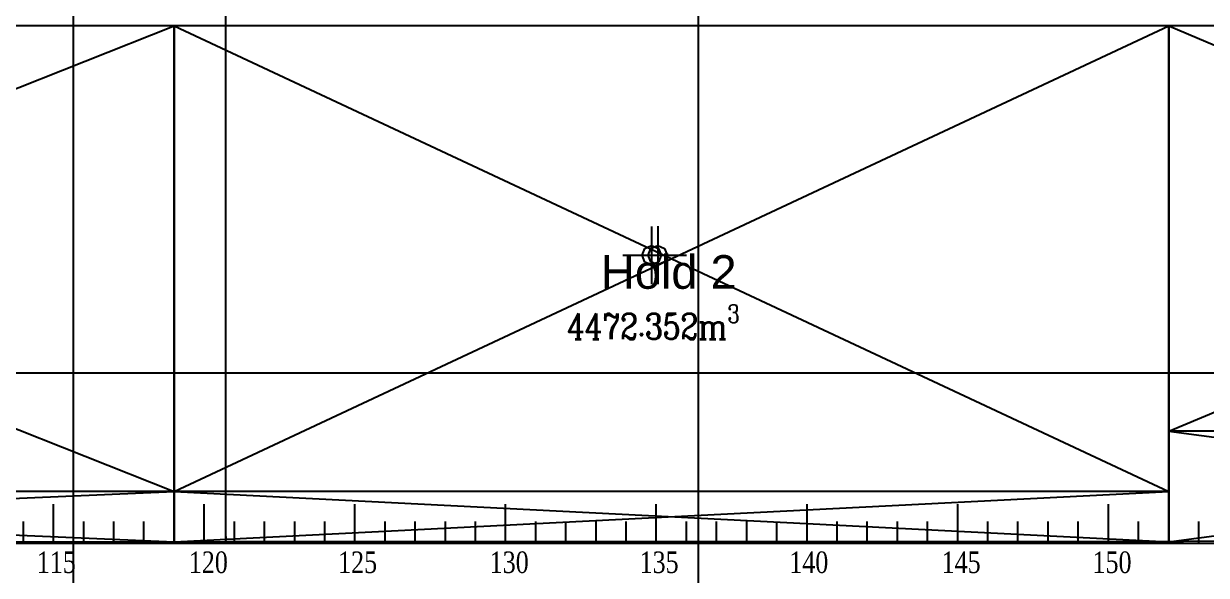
# Model space of a CAD drawing. Header units: millimetres. Extents: x -4 to 3776, y -4 to 4079.
# Drawn here: x 429.4 to 566.7, y 432.7 to 496.7 of the extents above; entities that cross this region are included whole.
import ezdxf
from ezdxf import colors
from ezdxf.entities.mleader import LeaderData, LeaderLine
from ezdxf.math import Vec2, Vec3

# ---------------------------------------------------------------- set-up
doc = ezdxf.new("R2010")
doc.units = ezdxf.units.MM
doc.linetypes.add('ACAD_ISO04W100', pattern=[30, 24, -3, 0, -3])
for name, color, linetype in [('BK_kedu', 255, 'Continuous'), ('DB1', 7, 'Continuous'), ('DB2', 7, 'Continuous'), ('DB3', 7, 'Continuous'), ('EDGE', 7, 'Continuous'), ('FORECASTLE', 7, 'Continuous'), ('HOLD1', 7, 'Continuous'), ('HOLD2', 7, 'Continuous'), ('HOLD3', 7, 'Continuous'), ('ROTATEDREFERENCEFRAME', 7, 'Continuous')]:
    doc.layers.add(name, color=color, linetype=linetype)
doc.layers.add('Sheet$GRID', color=254, linetype='Continuous', true_color=0xbebebe)
doc.layers.add('刻度', color=3, linetype='ACAD_ISO04W100', lineweight=13)
doc.styles.add('ROMANC', font='ROMANC.shx', dxfattribs={"width": 0.8, "bigfont": 'HZDX.shx'})
doc.styles.get("Standard").update_dxf_attribs({"font": 'arial.ttf'})

# ---------------------------------------------------------------- blocks, each defined once
blk = doc.blocks.new('BK_0.7')
at = {"color": 4, "lineweight": 25}
for p, q in [((0, 0), (0, 4.41)), ((17.5, 0), (17.5, 4.5)), ((3.5, 0), (3.5, 2.5)), ((7, 0), (7, 2.5)), ((10.5, 0), (10.5, 2.51)), ((14, 0), (14, 2.5)), ((0, 0), (3.5, 0)), ((3.5, 0), (7, 0)), ((7, 0), (10.5, 0)), ((10.5, 0), (14, 0)), ((14, 0), (17.5, 0))]:
    blk.add_line(p, q, dxfattribs=at)
blk = doc.blocks.new('*U319')
at = {"layer": '刻度', "color": 4, "lineweight": 25}
blk.add_blockref('BK_0.7', (-8.75, -2.25), dxfattribs=at)
blk = doc.blocks.new('*U320')
at = {"layer": '刻度', "color": 0, "linetype": 'ByBlock', "lineweight": -2, "transparency": 16777216}
for p in [(315, 0), (332.5, 0), (350, 0), (367.5, 0), (385, 0), (402.5, 0), (420, 0), (437.5, 0), (455, 0)]:
    blk.add_blockref('*U319', p, dxfattribs=at)

msp = doc.modelspace()

# ---------------------------------------------------------------- linework, layer by layer
at = {"layer": 'DB1', "color": 4}
for p, q in [((562.388, 436.603), (657.986, 449.46)), ((562.388, 449.46), (657.986, 436.46))]:
    msp.add_line(p, q, dxfattribs=at)
for points in [[(674.388, 449.46), (672.479, 449.46), (666.885, 449.46), (657.986, 449.46), (646.388, 449.46), (632.881, 449.46), (618.388, 449.46), (603.894, 449.46), (590.388, 449.46), (578.79, 449.46), (569.89, 449.46), (564.296, 449.46), (562.388, 449.46)], [(674.388, 449.46), (672.479, 449.46), (666.885, 449.46), (657.986, 449.46), (646.388, 449.46), (632.881, 449.46), (618.388, 449.46), (603.894, 449.46), (590.388, 449.46), (578.79, 449.46), (569.89, 449.46), (564.296, 449.46), (562.388, 449.46)], [(562.388, 449.424), (562.388, 449.46), (562.388, 449.46), (562.388, 449.46), (562.388, 449.424), (562.388, 446.967), (562.388, 444.715), (562.388, 442.703), (562.388, 440.965), (562.388, 439.535), (562.388, 438.445), (562.388, 437.702), (562.388, 437.239), (562.388, 436.976), (562.388, 436.835), (562.388, 436.741), (562.388, 436.663), (562.388, 436.614), (562.388, 436.603), (562.388, 436.641), (562.388, 436.641), (562.388, 436.603), (562.388, 436.614), (562.388, 436.663), (562.388, 436.741), (562.388, 436.835), (562.388, 436.976), (562.388, 437.239), (562.388, 437.702), (562.388, 438.445), (562.388, 439.535), (562.388, 440.965), (562.388, 442.703), (562.388, 444.715), (562.388, 446.967), (562.388, 449.424)]]:
    msp.add_lwpolyline(points, dxfattribs=at)
at = {"layer": 'DB2', "color": 4}
for p, q in [((446.888, 436.622), (562.388, 442.46)), ((446.888, 442.46), (562.388, 436.603))]:
    msp.add_line(p, q, dxfattribs=at)
for points in [[(561.372, 442.46), (559.413, 442.46), (553.669, 442.46), (544.531, 442.46), (532.622, 442.46), (518.754, 442.46), (503.872, 442.46), (488.99, 442.46), (475.122, 442.46), (463.214, 442.46), (454.076, 442.46), (448.332, 442.46), (446.372, 442.46)], [(561.372, 442.46), (559.413, 442.46), (553.669, 442.46), (544.531, 442.46), (532.622, 442.46), (518.754, 442.46), (503.872, 442.46), (488.99, 442.46), (475.122, 442.46), (463.214, 442.46), (454.076, 442.46), (448.332, 442.46), (446.372, 442.46)], [(562.388, 442.46), (560.42, 442.46), (554.651, 442.46), (545.473, 442.46), (533.513, 442.46), (519.584, 442.46), (504.638, 442.46), (489.691, 442.46), (475.763, 442.46), (463.802, 442.46), (454.625, 442.46), (448.855, 442.46), (446.888, 442.46)], [(562.388, 442.46), (560.42, 442.46), (554.651, 442.46), (545.473, 442.46), (533.513, 442.46), (519.584, 442.46), (504.638, 442.46), (489.691, 442.46), (475.763, 442.46), (463.802, 442.46), (454.625, 442.46), (448.855, 442.46), (446.888, 442.46)], [(446.888, 441.231), (446.888, 442.46), (446.888, 442.46), (446.888, 442.46), (446.888, 441.231), (446.888, 439.155), (446.888, 437.829), (446.888, 437.179), (446.888, 436.996), (446.888, 437.072), (446.888, 437.198), (446.888, 437.225), (446.888, 437.164), (446.888, 437.053), (446.888, 436.926), (446.888, 436.82), (446.888, 436.745), (446.888, 436.693), (446.888, 436.655), (446.888, 436.622), (446.888, 436.622), (446.888, 436.655), (446.888, 436.693), (446.888, 436.745), (446.888, 436.82), (446.888, 436.926), (446.888, 437.053), (446.888, 437.164), (446.888, 437.225), (446.888, 437.198), (446.888, 437.072), (446.888, 436.996), (446.888, 437.179), (446.888, 437.829), (446.888, 439.155), (446.888, 441.231)], [(562.388, 440.965), (562.388, 442.46), (562.388, 442.46), (562.388, 442.46), (562.388, 440.965), (562.388, 439.535), (562.388, 438.445), (562.388, 437.702), (562.388, 437.239), (562.388, 436.976), (562.388, 436.835), (562.388, 436.741), (562.388, 436.663), (562.388, 436.614), (562.388, 436.603), (562.388, 436.641), (562.388, 436.641), (562.388, 436.603), (562.388, 436.614), (562.388, 436.663), (562.388, 436.741), (562.388, 436.835), (562.388, 436.976), (562.388, 437.239), (562.388, 437.702), (562.388, 438.445), (562.388, 439.535), (562.388, 440.965)]]:
    msp.add_lwpolyline(points, dxfattribs=at)
at = {"layer": 'DB3', "color": 4}
for p, q in [((310.388, 436.623), (446.888, 442.46)), ((310.388, 442.46), (446.888, 436.622))]:
    msp.add_line(p, q, dxfattribs=at)
for points in [[(446.888, 442.46), (444.562, 442.46), (437.744, 442.46), (426.898, 442.46), (412.763, 442.46), (396.302, 442.46), (378.638, 442.46), (360.973, 442.46), (344.513, 442.46), (330.378, 442.46), (319.531, 442.46), (312.713, 442.46), (310.388, 442.46)], [(446.888, 442.46), (444.562, 442.46), (437.744, 442.46), (426.898, 442.46), (412.763, 442.46), (396.302, 442.46), (378.638, 442.46), (360.973, 442.46), (344.513, 442.46), (330.378, 442.46), (319.531, 442.46), (312.713, 442.46), (310.388, 442.46)], [(446.888, 441.231), (446.888, 442.46), (446.888, 442.46), (446.888, 442.46), (446.888, 441.231), (446.888, 439.155), (446.888, 437.829), (446.888, 437.179), (446.888, 436.996), (446.888, 437.072), (446.888, 437.198), (446.888, 437.225), (446.888, 437.164), (446.888, 437.053), (446.888, 436.926), (446.888, 436.82), (446.888, 436.745), (446.888, 436.693), (446.888, 436.655), (446.888, 436.622), (446.888, 436.622), (446.888, 436.655), (446.888, 436.693), (446.888, 436.745), (446.888, 436.82), (446.888, 436.926), (446.888, 437.053), (446.888, 437.164), (446.888, 437.225), (446.888, 437.198), (446.888, 437.072), (446.888, 436.996), (446.888, 437.179), (446.888, 437.829), (446.888, 439.155), (446.888, 441.231)]]:
    msp.add_lwpolyline(points, dxfattribs=at)
at = {"layer": 'EDGE', "color": 29}
for points in [[(452.872, 436.622), (452.872, 436.655), (452.872, 436.693), (452.872, 436.745), (452.872, 436.82), (452.872, 436.926), (452.872, 437.052), (452.872, 437.163), (452.872, 437.223), (452.872, 437.197), (452.872, 437.074), (452.872, 437.001), (452.872, 437.187), (452.872, 437.84), (452.872, 439.167), (452.872, 441.243), (452.872, 443.908), (452.872, 446.982), (452.872, 450.283), (452.872, 453.639), (452.872, 456.99), (452.872, 460.337), (452.872, 463.683), (452.872, 467.029), (452.872, 470.376), (452.872, 473.725), (452.872, 477.074), (452.872, 480.424), (452.872, 483.807), (452.872, 487.825), (452.872, 493.548), (452.872, 502.065)], [(452.872, 436.622), (452.872, 436.655), (452.872, 436.693), (452.872, 436.745), (452.872, 436.82), (452.872, 436.926), (452.872, 437.052), (452.872, 437.163), (452.872, 437.223), (452.872, 437.197), (452.872, 437.074), (452.872, 437.001), (452.872, 437.187), (452.872, 437.84), (452.872, 439.167), (452.872, 441.243), (452.872, 443.908), (452.872, 446.982), (452.872, 450.283), (452.872, 453.639), (452.872, 456.99), (452.872, 460.337), (452.872, 463.683), (452.872, 467.029), (452.872, 470.376), (452.872, 473.725), (452.872, 477.074), (452.872, 480.424), (452.872, 483.807), (452.872, 487.825), (452.872, 493.548), (452.872, 502.065)], [(452.872, 436.622), (452.872, 436.655), (452.872, 436.693), (452.872, 436.745), (452.872, 436.82), (452.872, 436.926), (452.872, 437.052), (452.872, 437.163), (452.872, 437.223), (452.872, 437.197), (452.872, 437.074), (452.872, 437.001), (452.872, 437.187), (452.872, 437.84), (452.872, 439.167), (452.872, 441.243), (452.872, 443.908), (452.872, 446.982), (452.872, 450.283), (452.872, 453.639), (452.872, 456.99), (452.872, 460.337), (452.872, 463.683), (452.872, 467.029), (452.872, 470.376), (452.872, 473.725), (452.872, 477.074), (452.872, 480.424), (452.872, 483.807), (452.872, 487.825), (452.872, 493.548), (452.872, 502.065)], [(452.872, 436.622), (452.872, 436.655), (452.872, 436.693), (452.872, 436.745), (452.872, 436.82), (452.872, 436.926), (452.872, 437.052), (452.872, 437.163), (452.872, 437.223), (452.872, 437.197), (452.872, 437.074), (452.872, 437.001), (452.872, 437.187), (452.872, 437.84), (452.872, 439.167), (452.872, 441.243), (452.872, 443.908), (452.872, 446.982), (452.872, 450.283), (452.872, 453.639), (452.872, 456.99), (452.872, 460.337), (452.872, 463.683), (452.872, 467.029), (452.872, 470.376), (452.872, 473.725), (452.872, 477.074), (452.872, 480.424), (452.872, 483.807), (452.872, 487.825), (452.872, 493.548), (452.872, 502.065)], [(452.888, 436.622), (452.888, 436.655), (452.888, 436.693), (452.888, 436.745), (452.888, 436.82), (452.888, 436.926), (452.888, 437.052), (452.888, 437.163), (452.888, 437.223), (452.888, 437.197), (452.888, 437.074), (452.888, 437.001), (452.888, 437.187), (452.888, 437.84), (452.888, 439.167), (452.888, 441.243), (452.888, 443.908), (452.888, 446.982), (452.888, 450.283), (452.888, 453.639), (452.888, 456.99), (452.888, 460.337), (452.888, 463.683), (452.888, 467.029), (452.888, 470.376), (452.888, 473.725), (452.888, 477.074), (452.888, 480.424), (452.888, 483.807), (452.888, 487.825), (452.888, 493.548), (452.888, 502.065)], [(452.888, 436.622), (452.888, 436.655), (452.888, 436.693), (452.888, 436.745), (452.888, 436.82), (452.888, 436.926), (452.888, 437.052), (452.888, 437.163), (452.888, 437.223), (452.888, 437.197), (452.888, 437.074), (452.888, 437.001), (452.888, 437.187), (452.888, 437.84), (452.888, 439.167), (452.888, 441.243), (452.888, 443.908), (452.888, 446.982), (452.888, 450.283), (452.888, 453.639), (452.888, 456.99), (452.888, 460.337), (452.888, 463.683), (452.888, 467.029), (452.888, 470.376), (452.888, 473.725), (452.888, 477.074), (452.888, 480.424), (452.888, 483.807), (452.888, 487.825), (452.888, 493.548), (452.888, 502.065)], [(452.888, 436.622), (452.888, 436.655), (452.888, 436.693), (452.888, 436.745), (452.888, 436.82), (452.888, 436.926), (452.888, 437.052), (452.888, 437.163), (452.888, 437.223), (452.888, 437.197), (452.888, 437.074), (452.888, 437.001), (452.888, 437.187), (452.888, 437.84), (452.888, 439.167), (452.888, 441.243), (452.888, 443.908), (452.888, 446.982), (452.888, 450.283), (452.888, 453.639), (452.888, 456.99), (452.888, 460.337), (452.888, 463.683), (452.888, 467.029), (452.888, 470.376), (452.888, 473.725), (452.888, 477.074), (452.888, 480.424), (452.888, 483.807), (452.888, 487.825), (452.888, 493.548), (452.888, 502.065)], [(452.888, 436.622), (452.888, 436.655), (452.888, 436.693), (452.888, 436.745), (452.888, 436.82), (452.888, 436.926), (452.888, 437.052), (452.888, 437.163), (452.888, 437.223), (452.888, 437.197), (452.888, 437.074), (452.888, 437.001), (452.888, 437.187), (452.888, 437.84), (452.888, 439.167), (452.888, 441.243), (452.888, 443.908), (452.888, 446.982), (452.888, 450.283), (452.888, 453.639), (452.888, 456.99), (452.888, 460.337), (452.888, 463.683), (452.888, 467.029), (452.888, 470.376), (452.888, 473.725), (452.888, 477.074), (452.888, 480.424), (452.888, 483.807), (452.888, 487.825), (452.888, 493.548), (452.888, 502.065)], [(427.524, 436.621), (431.707, 436.621), (434.977, 436.621), (437.451, 436.621), (439.284, 436.621), (440.627, 436.621), (441.636, 436.621), (442.458, 436.621), (443.177, 436.621), (443.84, 436.622), (444.49, 436.622), (445.171, 436.622), (445.928, 436.622), (446.811, 436.622), (447.884, 436.622), (449.21, 436.622), (450.851, 436.622), (452.872, 436.622)], [(427.524, 436.621), (431.707, 436.621), (434.977, 436.621), (437.451, 436.621), (439.284, 436.621), (440.627, 436.621), (441.636, 436.621), (442.458, 436.621), (443.177, 436.621), (443.84, 436.622), (444.49, 436.622), (445.171, 436.622), (445.928, 436.622), (446.811, 436.622), (447.884, 436.622), (449.21, 436.622), (450.851, 436.622), (452.872, 436.622)], [(427.539, 436.621), (431.722, 436.621), (434.992, 436.621), (437.466, 436.621), (439.299, 436.621), (440.643, 436.621), (441.651, 436.621), (442.473, 436.621), (443.193, 436.621), (443.855, 436.622), (444.505, 436.622), (445.187, 436.622), (445.943, 436.622), (446.827, 436.622), (447.9, 436.622), (449.225, 436.622), (450.867, 436.622), (452.888, 436.622)], [(427.539, 436.621), (431.722, 436.621), (434.992, 436.621), (437.466, 436.621), (439.299, 436.621), (440.643, 436.621), (441.651, 436.621), (442.473, 436.621), (443.193, 436.621), (443.855, 436.622), (444.505, 436.622), (445.187, 436.622), (445.943, 436.622), (446.827, 436.622), (447.9, 436.622), (449.225, 436.622), (450.867, 436.622), (452.888, 436.622)], [(573.692, 436.667), (554.498, 436.624), (534.542, 436.609), (514.183, 436.616), (493.704, 436.624), (473.259, 436.624), (452.872, 436.622)], [(573.692, 436.667), (554.498, 436.624), (534.542, 436.609), (514.183, 436.616), (493.704, 436.624), (473.259, 436.624), (452.872, 436.622)], [(573.707, 436.667), (554.513, 436.624), (534.557, 436.609), (514.199, 436.616), (493.719, 436.624), (473.275, 436.624), (452.888, 436.622)], [(573.707, 436.667), (554.513, 436.624), (534.557, 436.609), (514.199, 436.616), (493.719, 436.624), (473.275, 436.624), (452.888, 436.622)]]:
    msp.add_lwpolyline(points, dxfattribs=at)
at = {"layer": 'FORECASTLE', "color": 4}
for points in [[(674.372, 496.46), (667.048, 496.46), (655.462, 496.46), (642.675, 496.46), (628.739, 496.46), (613.713, 496.46), (597.657, 496.46), (580.639, 496.46), (562.726, 496.46), (543.995, 496.46), (524.52, 496.46), (504.383, 496.46), (483.666, 496.46), (462.454, 496.46), (446.372, 496.46)], [(674.372, 496.46), (667.048, 496.46), (655.462, 496.46), (642.675, 496.46), (628.739, 496.46), (613.713, 496.46), (597.657, 496.46), (580.639, 496.46), (562.726, 496.46), (543.995, 496.46), (524.52, 496.46), (504.383, 496.46), (483.666, 496.46), (462.454, 496.46), (446.372, 496.46)], [(674.388, 496.46), (667.063, 496.46), (655.477, 496.46), (642.69, 496.46), (628.754, 496.46), (613.728, 496.46), (597.673, 496.46), (580.654, 496.46), (562.742, 496.46), (544.01, 496.46), (524.535, 496.46), (504.398, 496.46), (483.681, 496.46), (462.469, 496.46), (446.388, 496.46)], [(674.388, 496.46), (667.063, 496.46), (655.477, 496.46), (642.69, 496.46), (628.754, 496.46), (613.728, 496.46), (597.673, 496.46), (580.654, 496.46), (562.742, 496.46), (544.01, 496.46), (524.535, 496.46), (504.398, 496.46), (483.681, 496.46), (462.469, 496.46), (446.388, 496.46)]]:
    msp.add_lwpolyline(points, dxfattribs=at)
at = {"layer": 'HOLD1', "color": 4}
for p, q in [((562.388, 449.46), (674.388, 496.46)), ((562.388, 496.46), (674.388, 449.46))]:
    msp.add_line(p, q, dxfattribs=at)
for points in [[(674.372, 496.46), (672.447, 496.46), (666.803, 496.46), (657.824, 496.46), (646.122, 496.46), (632.496, 496.46), (617.872, 496.46), (603.249, 496.46), (589.622, 496.46), (577.921, 496.46), (568.942, 496.46), (563.298, 496.46), (561.372, 496.46)], [(674.372, 496.46), (672.447, 496.46), (666.803, 496.46), (657.824, 496.46), (646.122, 496.46), (632.496, 496.46), (617.872, 496.46), (603.249, 496.46), (589.622, 496.46), (577.921, 496.46), (568.942, 496.46), (563.298, 496.46), (561.372, 496.46)], [(674.388, 496.46), (672.479, 496.46), (666.885, 496.46), (657.986, 496.46), (646.388, 496.46), (632.881, 496.46), (618.388, 496.46), (603.894, 496.46), (590.388, 496.46), (578.79, 496.46), (569.89, 496.46), (564.296, 496.46), (562.388, 496.46)], [(674.388, 496.46), (672.479, 496.46), (666.885, 496.46), (657.986, 496.46), (646.388, 496.46), (632.881, 496.46), (618.388, 496.46), (603.894, 496.46), (590.388, 496.46), (578.79, 496.46), (569.89, 496.46), (564.296, 496.46), (562.388, 496.46)], [(562.388, 495.316), (562.388, 496.46), (562.388, 496.46), (562.388, 496.46), (562.388, 495.316), (562.388, 490.18), (562.388, 486.644), (562.388, 483.703), (562.388, 480.792), (562.388, 477.88), (562.388, 474.967), (562.388, 472.054), (562.388, 469.143), (562.388, 466.238), (562.388, 463.343), (562.388, 460.463), (562.388, 457.605), (562.388, 454.785), (562.388, 452.045), (562.388, 449.46), (562.388, 449.46), (562.388, 449.46), (562.388, 452.045), (562.388, 454.785), (562.388, 457.605), (562.388, 460.463), (562.388, 463.343), (562.388, 466.238), (562.388, 469.143), (562.388, 472.054), (562.388, 474.967), (562.388, 477.88), (562.388, 480.792), (562.388, 483.703), (562.388, 486.644), (562.388, 490.18), (562.388, 495.316)], [(674.388, 449.46), (672.479, 449.46), (666.885, 449.46), (657.986, 449.46), (646.388, 449.46), (632.881, 449.46), (618.388, 449.46), (603.894, 449.46), (590.388, 449.46), (578.79, 449.46), (569.89, 449.46), (564.296, 449.46), (562.388, 449.46)], [(674.388, 449.46), (672.479, 449.46), (666.885, 449.46), (657.986, 449.46), (646.388, 449.46), (632.881, 449.46), (618.388, 449.46), (603.894, 449.46), (590.388, 449.46), (578.79, 449.46), (569.89, 449.46), (564.296, 449.46), (562.388, 449.46)]]:
    msp.add_lwpolyline(points, dxfattribs=at)
at = {"layer": 'HOLD2', "color": 4}
for p, q in [((446.888, 442.46), (562.388, 496.46)), ((446.888, 496.46), (562.388, 442.46)), ((502.324, 473.209), (502.324, 466.514)), ((503.031, 473.215), (503.031, 466.521)), ((498.977, 469.861), (505.671, 469.861)), ((499.683, 469.868), (506.378, 469.868)), ((501.208, 469.861), (501.535, 470.65)), ((501.535, 469.072), (501.208, 469.861)), ((501.535, 470.65), (502.324, 470.977)), ((501.915, 469.868), (502.242, 470.657)), ((502.242, 469.079), (501.915, 469.868)), ((502.242, 470.657), (503.031, 470.984)), ((502.324, 470.977), (503.113, 470.65)), ((503.031, 470.984), (503.82, 470.657)), ((503.113, 470.65), (503.44, 469.861)), ((503.44, 469.861), (503.113, 469.072)), ((503.82, 470.657), (504.147, 469.868)), ((504.147, 469.868), (503.82, 469.079)), ((502.324, 468.745), (501.535, 469.072)), ((503.031, 468.752), (502.242, 469.079)), ((503.113, 469.072), (502.324, 468.745)), ((503.82, 469.079), (503.031, 468.752))]:
    msp.add_line(p, q, dxfattribs=at)
for points in [[(561.372, 496.46), (559.413, 496.46), (553.669, 496.46), (544.531, 496.46), (532.622, 496.46), (518.754, 496.46), (503.872, 496.46), (488.99, 496.46), (475.122, 496.46), (463.214, 496.46), (454.076, 496.46), (448.332, 496.46), (446.372, 496.46)], [(561.372, 496.46), (559.413, 496.46), (553.669, 496.46), (544.531, 496.46), (532.622, 496.46), (518.754, 496.46), (503.872, 496.46), (488.99, 496.46), (475.122, 496.46), (463.214, 496.46), (454.076, 496.46), (448.332, 496.46), (446.372, 496.46)], [(562.388, 496.46), (560.42, 496.46), (554.651, 496.46), (545.473, 496.46), (533.513, 496.46), (519.584, 496.46), (504.638, 496.46), (489.691, 496.46), (475.763, 496.46), (463.802, 496.46), (454.625, 496.46), (448.855, 496.46), (446.888, 496.46)], [(562.388, 496.46), (560.42, 496.46), (554.651, 496.46), (545.473, 496.46), (533.513, 496.46), (519.584, 496.46), (504.638, 496.46), (489.691, 496.46), (475.763, 496.46), (463.802, 496.46), (454.625, 496.46), (448.855, 496.46), (446.888, 496.46)], [(446.888, 494.902), (446.888, 496.46), (446.888, 496.46), (446.888, 496.46), (446.888, 494.902), (446.888, 482.294), (446.888, 480.414), (446.888, 477.064), (446.888, 473.715), (446.888, 470.367), (446.888, 467.02), (446.888, 466.642), (446.888, 451.528), (446.888, 450.277), (446.888, 446.974), (446.888, 443.898), (446.888, 442.46), (446.888, 442.46), (446.888, 442.46), (446.888, 443.898), (446.888, 446.974), (446.888, 450.277), (446.888, 451.528), (446.888, 466.642), (446.888, 467.02), (446.888, 470.367), (446.888, 473.715), (446.888, 477.064), (446.888, 480.414), (446.888, 482.294), (446.888, 494.902)], [(562.388, 495.316), (562.388, 496.46), (562.388, 496.46), (562.388, 496.46), (562.388, 495.316), (562.388, 490.18), (562.388, 486.644), (562.388, 483.703), (562.388, 480.792), (562.388, 477.88), (562.388, 474.967), (562.388, 472.054), (562.388, 469.143), (562.388, 466.238), (562.388, 463.343), (562.388, 460.463), (562.388, 457.605), (562.388, 454.785), (562.388, 452.045), (562.388, 449.424), (562.388, 446.967), (562.388, 444.715), (562.388, 442.703), (562.388, 442.46), (562.388, 442.46), (562.388, 442.46), (562.388, 442.703), (562.388, 444.715), (562.388, 446.967), (562.388, 449.424), (562.388, 452.045), (562.388, 454.785), (562.388, 457.605), (562.388, 460.463), (562.388, 463.343), (562.388, 466.238), (562.388, 469.143), (562.388, 472.054), (562.388, 474.967), (562.388, 477.88), (562.388, 480.792), (562.388, 483.703), (562.388, 486.644), (562.388, 490.18), (562.388, 495.316)], [(561.372, 442.46), (559.413, 442.46), (553.669, 442.46), (544.531, 442.46), (532.622, 442.46), (518.754, 442.46), (503.872, 442.46), (488.99, 442.46), (475.122, 442.46), (463.214, 442.46), (454.076, 442.46), (448.332, 442.46), (446.372, 442.46)], [(561.372, 442.46), (559.413, 442.46), (553.669, 442.46), (544.531, 442.46), (532.622, 442.46), (518.754, 442.46), (503.872, 442.46), (488.99, 442.46), (475.122, 442.46), (463.214, 442.46), (454.076, 442.46), (448.332, 442.46), (446.372, 442.46)], [(562.388, 442.46), (560.42, 442.46), (554.651, 442.46), (545.473, 442.46), (533.513, 442.46), (519.584, 442.46), (504.638, 442.46), (489.691, 442.46), (475.763, 442.46), (463.802, 442.46), (454.625, 442.46), (448.855, 442.46), (446.888, 442.46)], [(562.388, 442.46), (560.42, 442.46), (554.651, 442.46), (545.473, 442.46), (533.513, 442.46), (519.584, 442.46), (504.638, 442.46), (489.691, 442.46), (475.763, 442.46), (463.802, 442.46), (454.625, 442.46), (448.855, 442.46), (446.888, 442.46)]]:
    msp.add_lwpolyline(points, dxfattribs=at)
at = {"layer": 'HOLD3', "color": 4}
for p, q in [((310.388, 442.46), (446.888, 496.46)), ((310.388, 496.46), (446.888, 442.46))]:
    msp.add_line(p, q, dxfattribs=at)
for points in [[(446.372, 496.46), (444.021, 496.46), (437.128, 496.46), (426.163, 496.46), (411.872, 496.46), (395.231, 496.46), (377.372, 496.46), (359.514, 496.46), (342.872, 496.46), (328.582, 496.46), (317.617, 496.46), (310.723, 496.46), (308.372, 496.46)], [(446.372, 496.46), (444.021, 496.46), (437.128, 496.46), (426.163, 496.46), (411.872, 496.46), (395.231, 496.46), (377.372, 496.46), (359.514, 496.46), (342.872, 496.46), (328.582, 496.46), (317.617, 496.46), (310.723, 496.46), (308.372, 496.46)], [(446.888, 496.46), (444.562, 496.46), (437.744, 496.46), (426.898, 496.46), (412.763, 496.46), (396.302, 496.46), (378.638, 496.46), (360.973, 496.46), (344.513, 496.46), (330.378, 496.46), (319.531, 496.46), (312.713, 496.46), (310.388, 496.46)], [(446.888, 496.46), (444.562, 496.46), (437.744, 496.46), (426.898, 496.46), (412.763, 496.46), (396.302, 496.46), (378.638, 496.46), (360.973, 496.46), (344.513, 496.46), (330.378, 496.46), (319.531, 496.46), (312.713, 496.46), (310.388, 496.46)], [(446.888, 494.902), (446.888, 496.46), (446.888, 496.46), (446.888, 496.46), (446.888, 494.902), (446.888, 482.294), (446.888, 480.414), (446.888, 477.064), (446.888, 473.715), (446.888, 470.367), (446.888, 467.02), (446.888, 466.642), (446.888, 451.528), (446.888, 450.277), (446.888, 446.974), (446.888, 443.898), (446.888, 442.46), (446.888, 442.46), (446.888, 442.46), (446.888, 443.898), (446.888, 446.974), (446.888, 450.277), (446.888, 451.528), (446.888, 466.642), (446.888, 467.02), (446.888, 470.367), (446.888, 473.715), (446.888, 477.064), (446.888, 480.414), (446.888, 482.294), (446.888, 494.902)], [(446.888, 442.46), (444.562, 442.46), (437.744, 442.46), (426.898, 442.46), (412.763, 442.46), (396.302, 442.46), (378.638, 442.46), (360.973, 442.46), (344.513, 442.46), (330.378, 442.46), (319.531, 442.46), (312.713, 442.46), (310.388, 442.46)], [(446.888, 442.46), (444.562, 442.46), (437.744, 442.46), (426.898, 442.46), (412.763, 442.46), (396.302, 442.46), (378.638, 442.46), (360.973, 442.46), (344.513, 442.46), (330.378, 442.46), (319.531, 442.46), (312.713, 442.46), (310.388, 442.46)]]:
    msp.add_lwpolyline(points, dxfattribs=at)
at = {"layer": 'ROTATEDREFERENCEFRAME', "color": 255}
for p, q in [((38.372, 436.46), (708.372, 436.46)), ((38.372, 436.46), (708.372, 436.46)), ((38.372, 436.46), (708.372, 436.46)), ((38.388, 436.46), (708.388, 436.46))]:
    msp.add_line(p, q, dxfattribs=at)
at = {"layer": 'Sheet$GRID'}
for points in [[(435.182, 0.013), (435.182, 608.276)], [(507.712, 608.276), (507.712, 0.013)], [(0.007, 456.21), (870.358, 456.21)]]:
    msp.add_lwpolyline(points, dxfattribs=at)

# ---------------------------------------------------------------- block references
at = {"layer": '刻度', "color": 4, "lineweight": 25}
msp.add_blockref('*U320', (109.122, 438.71), dxfattribs=at)

# ---------------------------------------------------------------- texts
at = {"color": 4, "lineweight": 25, "insert": (492.506, 464.122), "char_height": 3, "attachment_point": 1, "style": 'ROMANC'}
msp.add_mtext('\\A1;{\\Fromanc,hzdx|c134;4472.352m\\H0.7x;\\S3^ ;}', dxfattribs=at)
at = {"layer": 'HOLD2', "color": 4}
msp.add_text('Hold 2 ', height=3.9042, dxfattribs=at).set_placement((496.43, 465.965))
at = {"layer": '刻度', "color": 4, "lineweight": 25, "char_height": 2.5, "attachment_point": 1, "style": 'ROMANC'}
for s, width, insert in [('{\\fTimes New Roman|b0|i0|c0|p18;115}', 3.91495, (430.921, 435.488)), ('{\\fTimes New Roman|b0|i0|c0|p18;120}', 3.80737, (448.579, 435.488)), ('{\\fTimes New Roman|b0|i0|c0|p18;125}', 3.91495, (465.915, 435.488)), ('{\\fTimes New Roman|b0|i0|c0|p18;130}', 3.91495, (483.521, 435.488)), ('{\\fTimes New Roman|b0|i0|c0|p18;135}', 3.91495, (500.929, 435.488)), ('{\\fTimes New Roman|b0|i0|c0|p18;140}', 3.91495, (518.312, 435.488)), ('{\\fTimes New Roman|b0|i0|c0|p18;145}', 3.91495, (536.006, 435.488)), ('{\\fTimes New Roman|b0|i0|c0|p18;150}', 3.91495, (553.53, 435.488))]:
    msp.add_mtext_dynamic_manual_height_columns(s, width=width, gutter_width=15, heights=[2.449], dxfattribs=dict(at, insert=insert))

# ---------------------------------------------------------------- leaders
at = {"layer": 'BK_kedu'}
ml = msp.add_multileader_mtext('Standard', dxfattribs=at)
ml.set_content('', color=256)
ml.set_leader_properties()
ml.build(insert=Vec2(0, 0))
ml.multileader.update_dxf_attribs({"text_right_attachment_type": 6, "dogleg_length": 0.36, "arrow_head_size": 0.18})
ctx = ml.context
ctx.base_point, ctx.char_height, ctx.arrow_head_size, ctx.landing_gap_size, ctx.plane_origin = Vec3(3775.999, 4079.328), 0.18, 0.18, 0.09, Vec3(3774.639, 4079.328)
ctx.right_attachment = 6
notes = []
notes.append((ctx, [(0, (0, 0, 0), (0, 0), (1, 0), 1, [])]))
ctx.mtext.insert, ctx.mtext.flow_direction = Vec3(3776.089, 4079.418), 5
for ctx, leaders in notes:
    for number, flags, end, landing, length, lines in leaders:
        leader = LeaderData()
        leader.index, (leader.has_last_leader_line, leader.has_dogleg_vector, leader.attachment_direction) = number, flags
        leader.last_leader_point, leader.dogleg_vector, leader.dogleg_length = Vec3(end), Vec3(landing), length
        for number, points, colour, breaks in lines:
            line = LeaderLine()
            line.index, line.vertices, line.color, line.breaks = number, Vec3.list(points), colors.encode_raw_color(colour), breaks
            leader.lines.append(line)
        ctx.leaders.append(leader)

doc.saveas('drawing.dxf')
